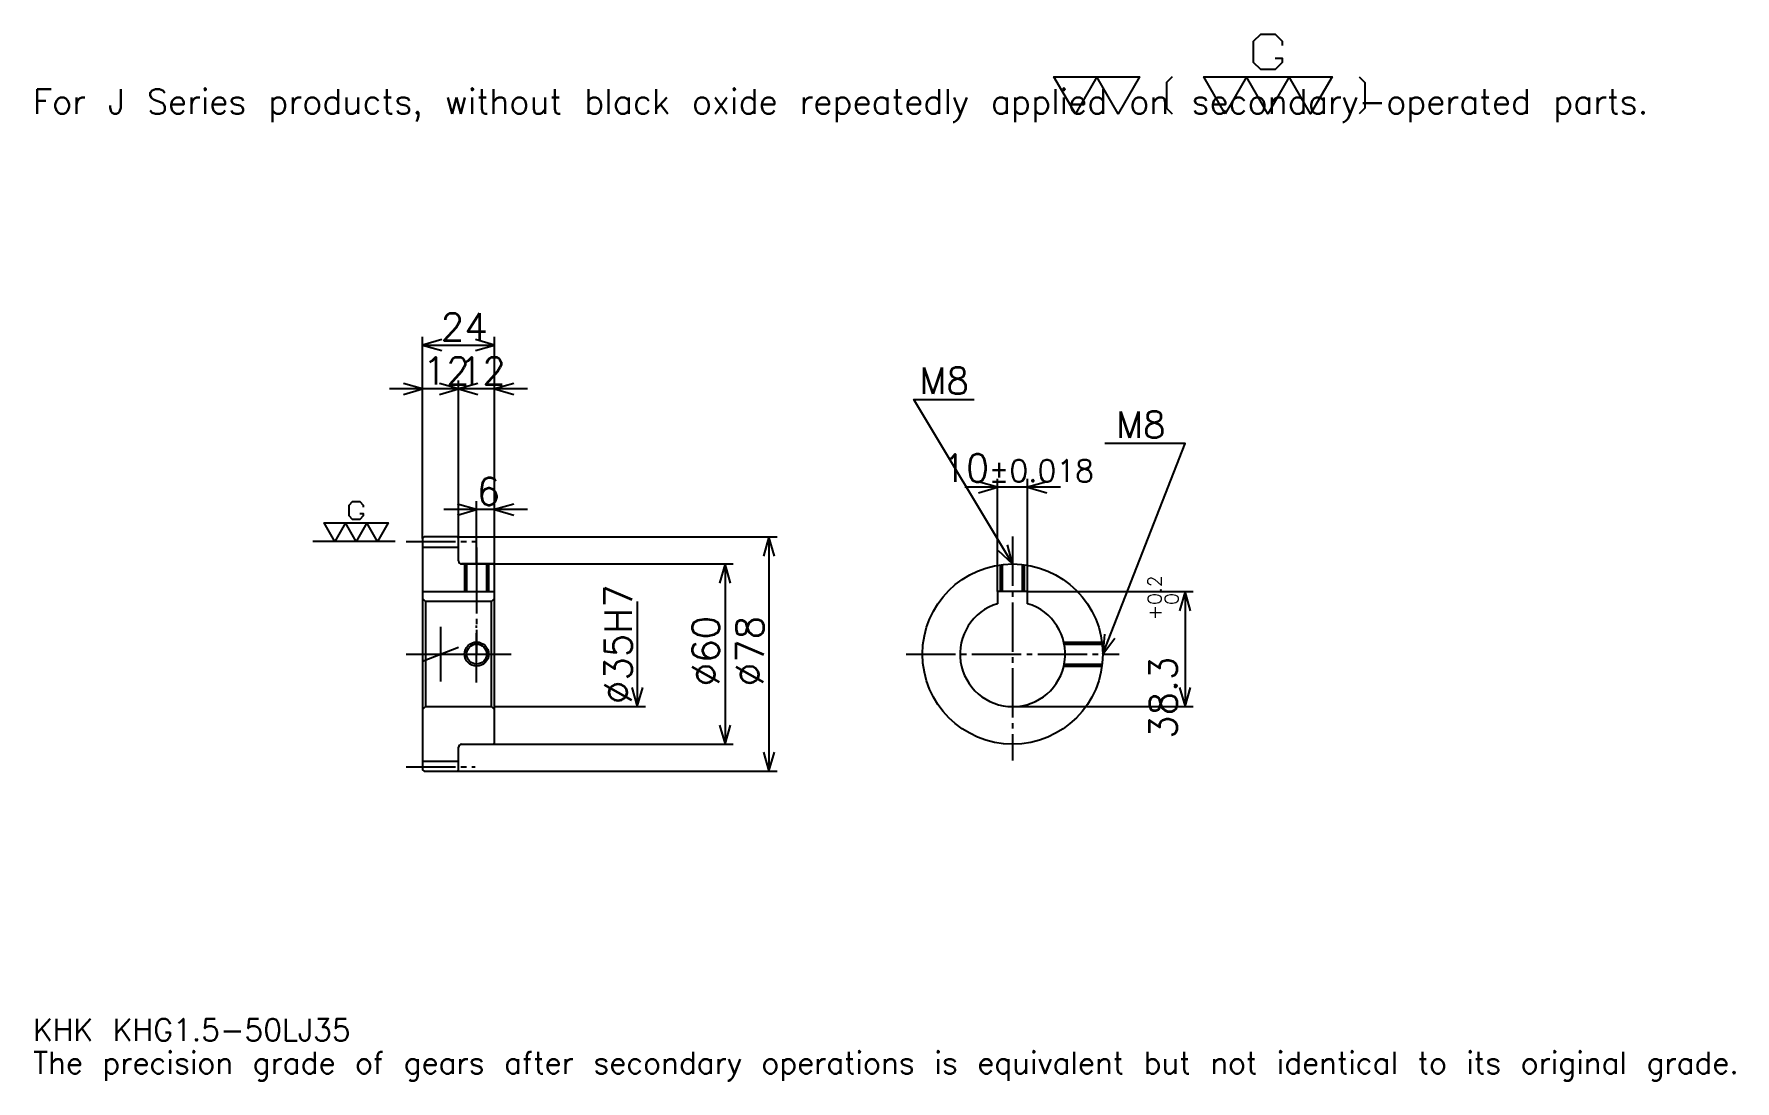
# Model space of a CAD drawing. Extents: x 19 to 585, y 7 to 355.
import ezdxf

# ---------------------------------------------------------------- set-up
doc = ezdxf.new("R2010")
doc.units = 0
doc.linetypes.add('DASHDOT', pattern=[21.913044, 16.434783, -1.826087, 1.826087, -1.826087])
doc.layers.get('0').update_dxf_attribs({"linetype": 'CONTINUOUS'})
doc.layers.add('DASHDOT', color=6, linetype='DASHDOT')
doc.styles.add('KANJI', font='TXT', dxfattribs={"bigfont": 'BIGFONT'})

msp = doc.modelspace()

# ---------------------------------------------------------------- linework, layer by layer
at = {"color": 5}
for p, q in [((147.913055, 187.82608), (147.913055, 254.478241)), ((147.913055, 251.73912), (171.913055, 251.73912)), ((171.913055, 187.82608), (171.913055, 254.478241)), ((159.913055, 187.82608), (159.913055, 239.869568)), ((170.869583, 237.130432), (136.956528, 237.130432)), ((182.869568, 237.130432), (148.956528, 237.130432)), ((360.304382, 204.391296), (328.391296, 204.391296)), ((339.347839, 169.626083), (339.347839, 207.130432)), ((349.347839, 169.626083), (349.347839, 207.130432)), ((165.913055, 187.82608), (165.913055, 199.695648)), ((182.869568, 196.956512), (154.956528, 196.956512)), ((147.913055, 187.32608), (147.913055, 187.82608)), ((159.413055, 187.82608), (171.913055, 187.82608)), ((159.913055, 187.32608), (159.913055, 187.82608)), ((165.913055, 178.82608), (165.913055, 187.82608)), ((165.913055, 178.82608), (165.913055, 187.82608)), ((171.913055, 187.82608), (265.956543, 187.82608)), ((171.913055, 178.32608), (171.913055, 187.82608)), ((263.217407, 187.82608), (263.217407, 109.82608)), ((160.913055, 178.82608), (171.913055, 178.82608)), ((171.913055, 178.82608), (251.347839, 178.82608)), ((248.608704, 178.82608), (248.608704, 118.82608)), ((219.391312, 166.32608), (219.391312, 131.32608)), ((349.347839, 169.626083), (404.478271, 169.626083)), ((401.739136, 169.626083), (401.739136, 131.32608)), ((171.913055, 131.32608), (222.130432, 131.32608)), ((344.347839, 131.32608), (404.478271, 131.32608)), ((160.913055, 118.82608), (171.913055, 118.82608)), ((171.913055, 118.82608), (251.347839, 118.82608)), ((159.413055, 109.82608), (171.913055, 109.82608)), ((171.913055, 109.82608), (265.956543, 109.82608))]:
    msp.add_line(p, q, dxfattribs=at)
at = {"color": 7}
for p, q in [((138.782623, 186.32608), (111.391312, 186.32608)), ((153.913055, 157.956512), (153.913055, 139.695648))]:
    msp.add_line(p, q, dxfattribs=at)
at = {"color": 4}
for p, q in [((147.913055, 184.45108), (159.913055, 184.45108)), ((147.913055, 169.626083), (171.913055, 169.626083)), ((148.913055, 166.32608), (148.913055, 131.32608)), ((170.913055, 166.32608), (171.913055, 167.32608)), ((170.913055, 131.32608), (171.913055, 130.32608)), ((147.913055, 113.20108), (159.913055, 113.20108))]:
    msp.add_line(p, q, dxfattribs=at)
at = {"color": 7}
for points in [[(431.686951, 347.212158), (434.060852, 347.212158), (434.060852, 345.787811), (431.686951, 343.41391), (426.939117, 343.41391), (424.565186, 345.787811), (424.565186, 352.909546), (426.939117, 355.283478), (431.686951, 355.283478), (434.060852, 352.909546), (434.060852, 351.485229)], [(365.217377, 328.695648), (358.095642, 341.040009), (386.582581, 341.040009), (379.460846, 328.695648), (372.339111, 341.040009), (365.217377, 328.695648)], [(397.502594, 341.040009), (395.603455, 339.140869), (395.603455, 330.594788), (397.502594, 328.695648)], [(415.06955, 328.695648), (407.947815, 341.040009), (450.678253, 341.040009), (443.556519, 328.695648), (436.434753, 341.040009), (429.313049, 328.695648), (422.191284, 341.040009), (415.06955, 328.695648)], [(459.699097, 341.040009), (461.598236, 339.140869), (461.598236, 330.594788), (459.699097, 328.695648)], [(127.004364, 195.584351), (128.191315, 195.584351), (128.191315, 194.872162), (127.004364, 193.685211), (124.630447, 193.685211), (123.443489, 194.872162), (123.443489, 198.433044), (124.630447, 199.619995), (127.004364, 199.619995), (128.191315, 198.433044), (128.191315, 197.720856)], [(118.695663, 186.32608), (115.134796, 192.49826), (136.500015, 192.49826), (132.939148, 186.32608), (129.378265, 192.49826), (125.817398, 186.32608), (122.256531, 192.49826), (118.695663, 186.32608)]]:
    msp.add_lwpolyline(points, dxfattribs=at)
at = {"color": 5}
for points in [[(154.304367, 253.565216), (147.913055, 251.73912), (154.304367, 249.913025)], [(165.521759, 249.913025), (171.913055, 251.73912), (165.521759, 253.565216)], [(141.521744, 235.304352), (147.913055, 237.130432), (141.521744, 238.956512)], [(153.521744, 235.304352), (159.913055, 237.130432), (153.521744, 238.956512)], [(166.304352, 238.956512), (159.913055, 237.130432), (166.304352, 235.304352)], [(178.304352, 238.956512), (171.913055, 237.130432), (178.304352, 235.304352)], [(344.347839, 178.82608), (311.478271, 233.608688), (331.565247, 233.608688)], [(374.347839, 148.82608), (401.739136, 219), (375.078247, 219)], [(332.956543, 202.565216), (339.347839, 204.391296), (332.956543, 206.217377)], [(355.739136, 206.217377), (349.347839, 204.391296), (355.739136, 202.565216)], [(159.521759, 195.130432), (165.913055, 196.956512), (159.521759, 198.782608)], [(178.304352, 198.782608), (171.913055, 196.956512), (178.304352, 195.130432)], [(265.043488, 181.434784), (263.217407, 187.82608), (261.391296, 181.434784)], [(339.493683, 183.367065), (344.347839, 178.82608), (342.625397, 185.246094)], [(250.434799, 172.434784), (248.608704, 178.82608), (246.782623, 172.434784)], [(403.565216, 163.234772), (401.739136, 169.626083), (399.913055, 163.234772)], [(374.970734, 155.443893), (374.347839, 148.82608), (378.372925, 154.115906)], [(217.565216, 137.717377), (219.391312, 131.32608), (221.217407, 137.717377)], [(399.913055, 137.717377), (401.739136, 131.32608), (403.565216, 137.717377)], [(246.782623, 125.217384), (248.608704, 118.82608), (250.434799, 125.217384)], [(261.391296, 116.217384), (263.217407, 109.82608), (265.043488, 116.217384)]]:
    msp.add_lwpolyline(points, dxfattribs=at)
at = {"color": 4}
for points in [[(159.913055, 179.82608), (159.913055, 187.32608), (159.413055, 187.82608), (148.413055, 187.82608), (147.913055, 187.32608), (147.913055, 130.32608)], [(160.913055, 118.82608), (171.413055, 118.82608), (171.913055, 119.32608), (171.913055, 178.32608), (171.413055, 178.82608), (160.913055, 178.82608)], [(161.913055, 178.82608), (161.913055, 169.626083)], [(162.588058, 178.82608), (162.588058, 169.626083)], [(169.238052, 178.82608), (169.238052, 169.626083)], [(169.913055, 178.82608), (169.913055, 169.626083)], [(340.347839, 169.626083), (340.347839, 178.558212)], [(341.022827, 169.626083), (341.022827, 178.641251)], [(347.672852, 169.626083), (347.672852, 178.641251)], [(348.347839, 169.626083), (348.347839, 178.558212)], [(147.913055, 130.32608), (148.913055, 131.32608), (170.913055, 131.32608), (170.913055, 166.32608), (148.913055, 166.32608), (147.913055, 167.32608)], [(349.347839, 165.596588), (349.347839, 169.626083), (339.347839, 169.626083), (339.347839, 165.596588)], [(361.384583, 152.82608), (374.079956, 152.82608)], [(361.529053, 152.151077), (374.163025, 152.151077)], [(361.384583, 144.82608), (374.079956, 144.82608)], [(361.529053, 145.501083), (374.163025, 145.501083)], [(147.913055, 130.32608), (147.913055, 110.32608), (148.413055, 109.82608), (159.413055, 109.82608), (159.913055, 110.32608), (159.913055, 117.82608)]]:
    msp.add_lwpolyline(points, dxfattribs=at)
for centre, radius in [((344.347839, 148.82608), 30), ((165.913055, 148.82608), 3.325)]:
    msp.add_circle(centre, radius, dxfattribs=at)
at = {"color": 7}
msp.add_circle((165.913055, 148.82608), 4, dxfattribs=at)
at = {"color": 4}
for centre, radius, start, end in [((160.913055, 179.82608), 1, 180, 270), ((344.347839, 148.82608), 17.5, 106.60154993, 73.39845007), ((160.913055, 117.82608), 1, 90, 180)]:
    msp.add_arc(centre, radius, start, end, dxfattribs=at)
at = {"layer": 'DASHDOT', "color": 7}
for p, q in [((344.347839, 187.956512), (344.347839, 113.347824)), ((142.434799, 186.32608), (165.391312, 186.32608)), ((165.913055, 178.82608), (165.913055, 148.82608)), ((142.434799, 148.82608), (177.391312, 148.82608)), ((147.913055, 146.462616), (159.913055, 151.189545)), ((308.869568, 148.82608), (379.826111, 148.82608)), ((142.434799, 111.32608), (165.391312, 111.32608))]:
    msp.add_line(p, q, dxfattribs=at)
for points in [[(165.913055, 184.304337), (165.913055, 164.147827)], [(165.913055, 139.347824), (165.913055, 158.304337)], [(156.434799, 148.82608), (175.391312, 148.82608)]]:
    msp.add_lwpolyline(points, dxfattribs=at)

# ---------------------------------------------------------------- texts
at = {"color": 7, "style": 'KANJI'}
for s, height, p in [('For J Series products, without black oxide repeatedly applied on secondary-operated parts.', 8.217391, (18.26087, 328.695648)), ('24', 9.130435, (153.978271, 253.199982)), ('12', 9.130435, (147.978271, 238.591309)), ('12', 9.130435, (159.978271, 238.591309)), ('M8', 8.765218, (313.304382, 235.434784)), ('M8', 8.765218, (378.730438, 220.82608)), ('10', 9.130435, (320.935608, 206.217377)), ('%%p0.018', 7.304348, (336.364929, 206.217377)), ('6', 9.130435, (165.945663, 198.417389)), ('KHK KHG1.5-50LJ35', 7.304348, (18.26087, 20.086956)), ('The precision grade of gears after secondary operations is equivalent but not identical to its original grade.', 7.304348, (18.26087, 9.130435))]:
    msp.add_text(s, height=height, dxfattribs=at).set_placement(p)
for s, height, p in [('%%c35H7', 9.130435, (217.565216, 132.16304)), ('0.2', 4.565217, (393.886963, 165.245117)), ('+', 4.565217, (393.886963, 160.13208)), ('0', 4.565217, (399.547852, 165.245117)), ('%%c60', 9.130435, (246.782623, 138.097824)), ('%%c78', 9.130435, (261.391296, 138.097824)), ('38.3', 9.130435, (399, 120.611938))]:
    msp.add_text(s, height=height, rotation=90, dxfattribs=at).set_placement(p)

doc.saveas('drawing.dxf')
